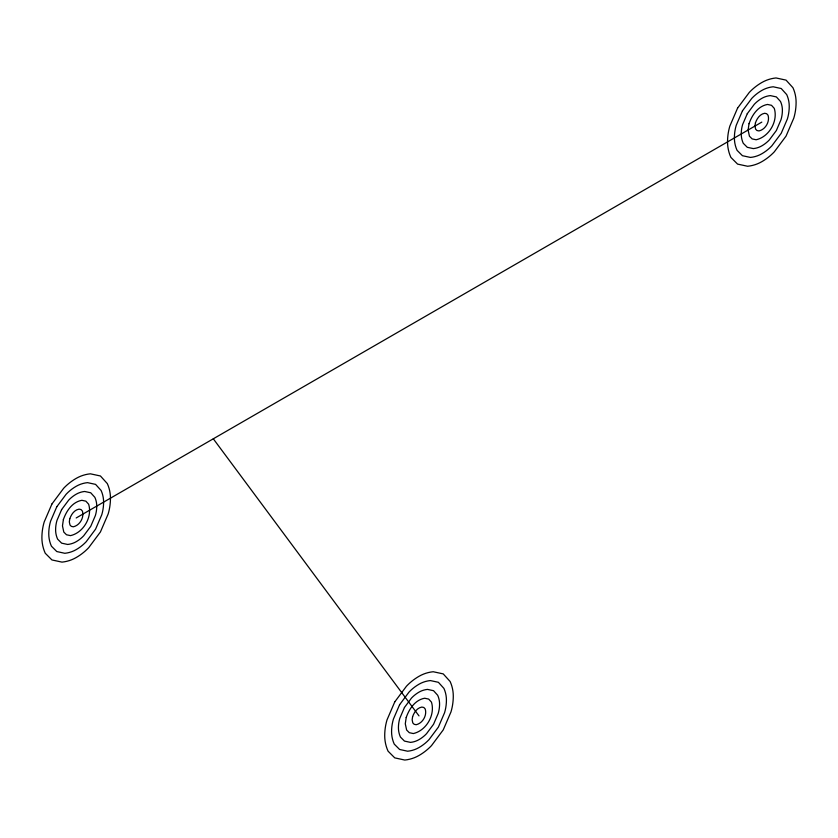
<?xml version="1.0" encoding="UTF-8"?>
<svg xmlns="http://www.w3.org/2000/svg" width="838" height="838" viewBox="0 0 838 838"><rect width="100%" height="100%" fill="white"/><g stroke="black" fill="none" stroke-linecap="round" stroke-linejoin="round"><path stroke-width="1.26" d="M76.185 517.968L761.815 122.107M213.302 438.798L419 715.893M63.384 519.57L62.473 525.876L63.803 532.078L66.485 534.759L70.497 535.629C83.507 532.706 92.609 516.941 88.639 504.214L85.874 501.166L81.862 500.307C72.278 501.993 66.38 510.991 63.384 519.57M69.784 518.764L69.324 521.917L69.994 525.017L71.335 526.358L73.346 526.798C79.851 525.332 84.397 517.455 82.407 511.086L81.035 509.567L79.023 509.137C74.226 509.975 71.282 514.48 69.784 518.764M406.21 717.496L405.288 723.802L406.619 730.003L409.3 732.684L413.323 733.554C426.333 730.631 435.425 714.866 431.455 702.139L428.7 699.091L424.677 698.232C415.093 699.919 409.195 708.917 406.21 717.496M412.6 716.689L412.139 719.852L412.809 722.943L414.15 724.283L416.161 724.723C422.666 723.257 427.212 715.38 425.222 709.011L423.85 707.492L421.839 707.063C417.052 707.9 414.098 712.405 412.6 716.689M749.025 123.72L748.104 130.026L749.444 136.217L752.126 138.909L756.138 139.768C769.148 136.845 778.251 121.091 774.27 108.364L771.515 105.316L767.503 104.446C757.908 106.143 752.021 115.131 749.025 123.72M755.426 122.914L754.965 126.067L755.625 129.167L756.965 130.508L758.977 130.938C765.482 129.481 770.028 121.604 768.048 115.235L766.665 113.717L764.654 113.277C759.867 114.125 756.913 118.619 755.426 122.914M51.946 503.963L44.194 521.969A55.402 55.402 0 0 0 41.9 537.755A37.563 37.563 0 0 0 45.242 553.237L51.946 559.952L61.981 562.12A35.374 35.374 0 0 0 76.185 557.553A55.402 55.402 0 0 0 88.702 547.664L100.424 531.962L108.165 513.956A55.402 55.402 0 0 0 110.459 498.17A35.374 35.374 0 0 0 107.316 483.589L100.424 475.974L90.378 473.816A35.374 35.374 0 0 0 76.185 478.383A55.402 55.402 0 0 0 63.667 488.261L51.946 503.963M56.785 506.77L50.594 521.173A44.32 44.32 0 0 0 48.761 533.796A30.053 30.053 0 0 0 51.432 546.187L56.785 551.551L64.819 553.29A28.303 28.303 0 0 0 76.185 549.634A44.32 44.32 0 0 0 86.199 541.725L95.574 529.155L101.775 514.752A44.32 44.32 0 0 0 103.608 502.13A28.303 28.303 0 0 0 101.094 490.46L95.574 484.374L87.54 482.646A28.303 28.303 0 0 0 76.185 486.291A44.32 44.32 0 0 0 66.171 494.2L56.785 506.77M61.635 509.567L56.994 520.367A33.237 33.237 0 0 0 55.612 529.836A22.532 22.532 0 0 0 57.613 539.127L61.635 543.16L67.658 544.459A21.222 21.222 0 0 0 76.185 541.715A33.237 33.237 0 0 0 83.695 535.786L90.724 526.358L95.375 515.559A33.237 33.237 0 0 0 96.747 506.089A21.222 21.222 0 0 0 94.862 497.343L90.724 492.775L84.701 491.477A21.222 21.222 0 0 0 76.185 494.211A33.237 33.237 0 0 0 68.674 500.139L61.635 509.567M394.761 701.898L387.009 719.905A55.402 55.402 0 0 0 384.715 735.68A37.563 37.563 0 0 0 388.057 751.162L394.761 757.877L404.796 760.045A35.374 35.374 0 0 0 419 755.478A55.402 55.402 0 0 0 431.518 745.6L443.239 729.888L450.991 711.881A55.402 55.402 0 0 0 453.285 696.095A35.374 35.374 0 0 0 450.132 681.514L443.239 673.899L433.204 671.741A35.374 35.374 0 0 0 419 676.308A55.402 55.402 0 0 0 406.482 686.186L394.761 701.898M399.611 704.695L393.41 719.098A44.32 44.32 0 0 0 391.576 731.721A30.053 30.053 0 0 0 394.248 744.113L399.611 749.476L407.645 751.215A28.303 28.303 0 0 0 419 747.559A44.32 44.32 0 0 0 429.014 739.65L438.389 727.091L444.59 712.677A44.32 44.32 0 0 0 446.424 700.055A28.303 28.303 0 0 0 443.91 688.386L438.389 682.3L430.355 680.571A28.303 28.303 0 0 0 419 684.217A44.32 44.32 0 0 0 408.986 692.125L399.611 704.695M404.45 707.492L399.81 718.292A33.237 33.237 0 0 0 398.427 727.761A22.532 22.532 0 0 0 400.438 737.052L404.45 741.085L410.484 742.384A21.222 21.222 0 0 0 419 739.64A33.237 33.237 0 0 0 426.511 733.711L433.55 724.283L438.19 713.484A33.237 33.237 0 0 0 439.573 704.014A21.222 21.222 0 0 0 437.677 695.268L433.55 690.701L427.516 689.402A21.222 21.222 0 0 0 419 692.136A33.237 33.237 0 0 0 411.489 698.064L404.45 707.492M737.576 108.112L729.835 126.119A55.402 55.402 0 0 0 727.541 141.905A37.563 37.563 0 0 0 730.872 157.387L737.576 164.101L747.622 166.259A35.374 35.374 0 0 0 761.815 161.692A55.402 55.402 0 0 0 774.333 151.814L786.054 136.102L793.806 118.095A55.402 55.402 0 0 0 796.1 102.32A35.374 35.374 0 0 0 792.958 87.739L786.054 80.123L776.019 77.955A35.374 35.374 0 0 0 761.815 82.522A55.402 55.402 0 0 0 749.298 92.4L737.576 108.112M742.426 110.909L736.225 125.323A44.32 44.32 0 0 0 734.392 137.945A30.053 30.053 0 0 0 737.063 150.327L742.426 155.7L750.46 157.429A28.303 28.303 0 0 0 761.815 153.783A44.32 44.32 0 0 0 771.829 145.875L781.215 133.305L787.406 118.902A44.32 44.32 0 0 0 789.239 106.279A28.303 28.303 0 0 0 786.725 94.61L781.215 88.524L773.181 86.785A28.303 28.303 0 0 0 761.815 90.441A44.32 44.32 0 0 0 751.801 98.35L742.426 110.909M747.276 113.717L742.625 124.516A33.237 33.237 0 0 0 741.253 133.986A22.532 22.532 0 0 0 743.254 143.277L747.276 147.299L753.299 148.598A21.222 21.222 0 0 0 761.815 145.864A33.237 33.237 0 0 0 769.326 139.936L776.365 130.508L781.006 119.708A33.237 33.237 0 0 0 782.388 110.239A21.222 21.222 0 0 0 780.503 101.482L776.365 96.915L770.342 95.616A21.222 21.222 0 0 0 761.815 98.36A33.237 33.237 0 0 0 754.305 104.289L747.276 113.717"/></g></svg>
